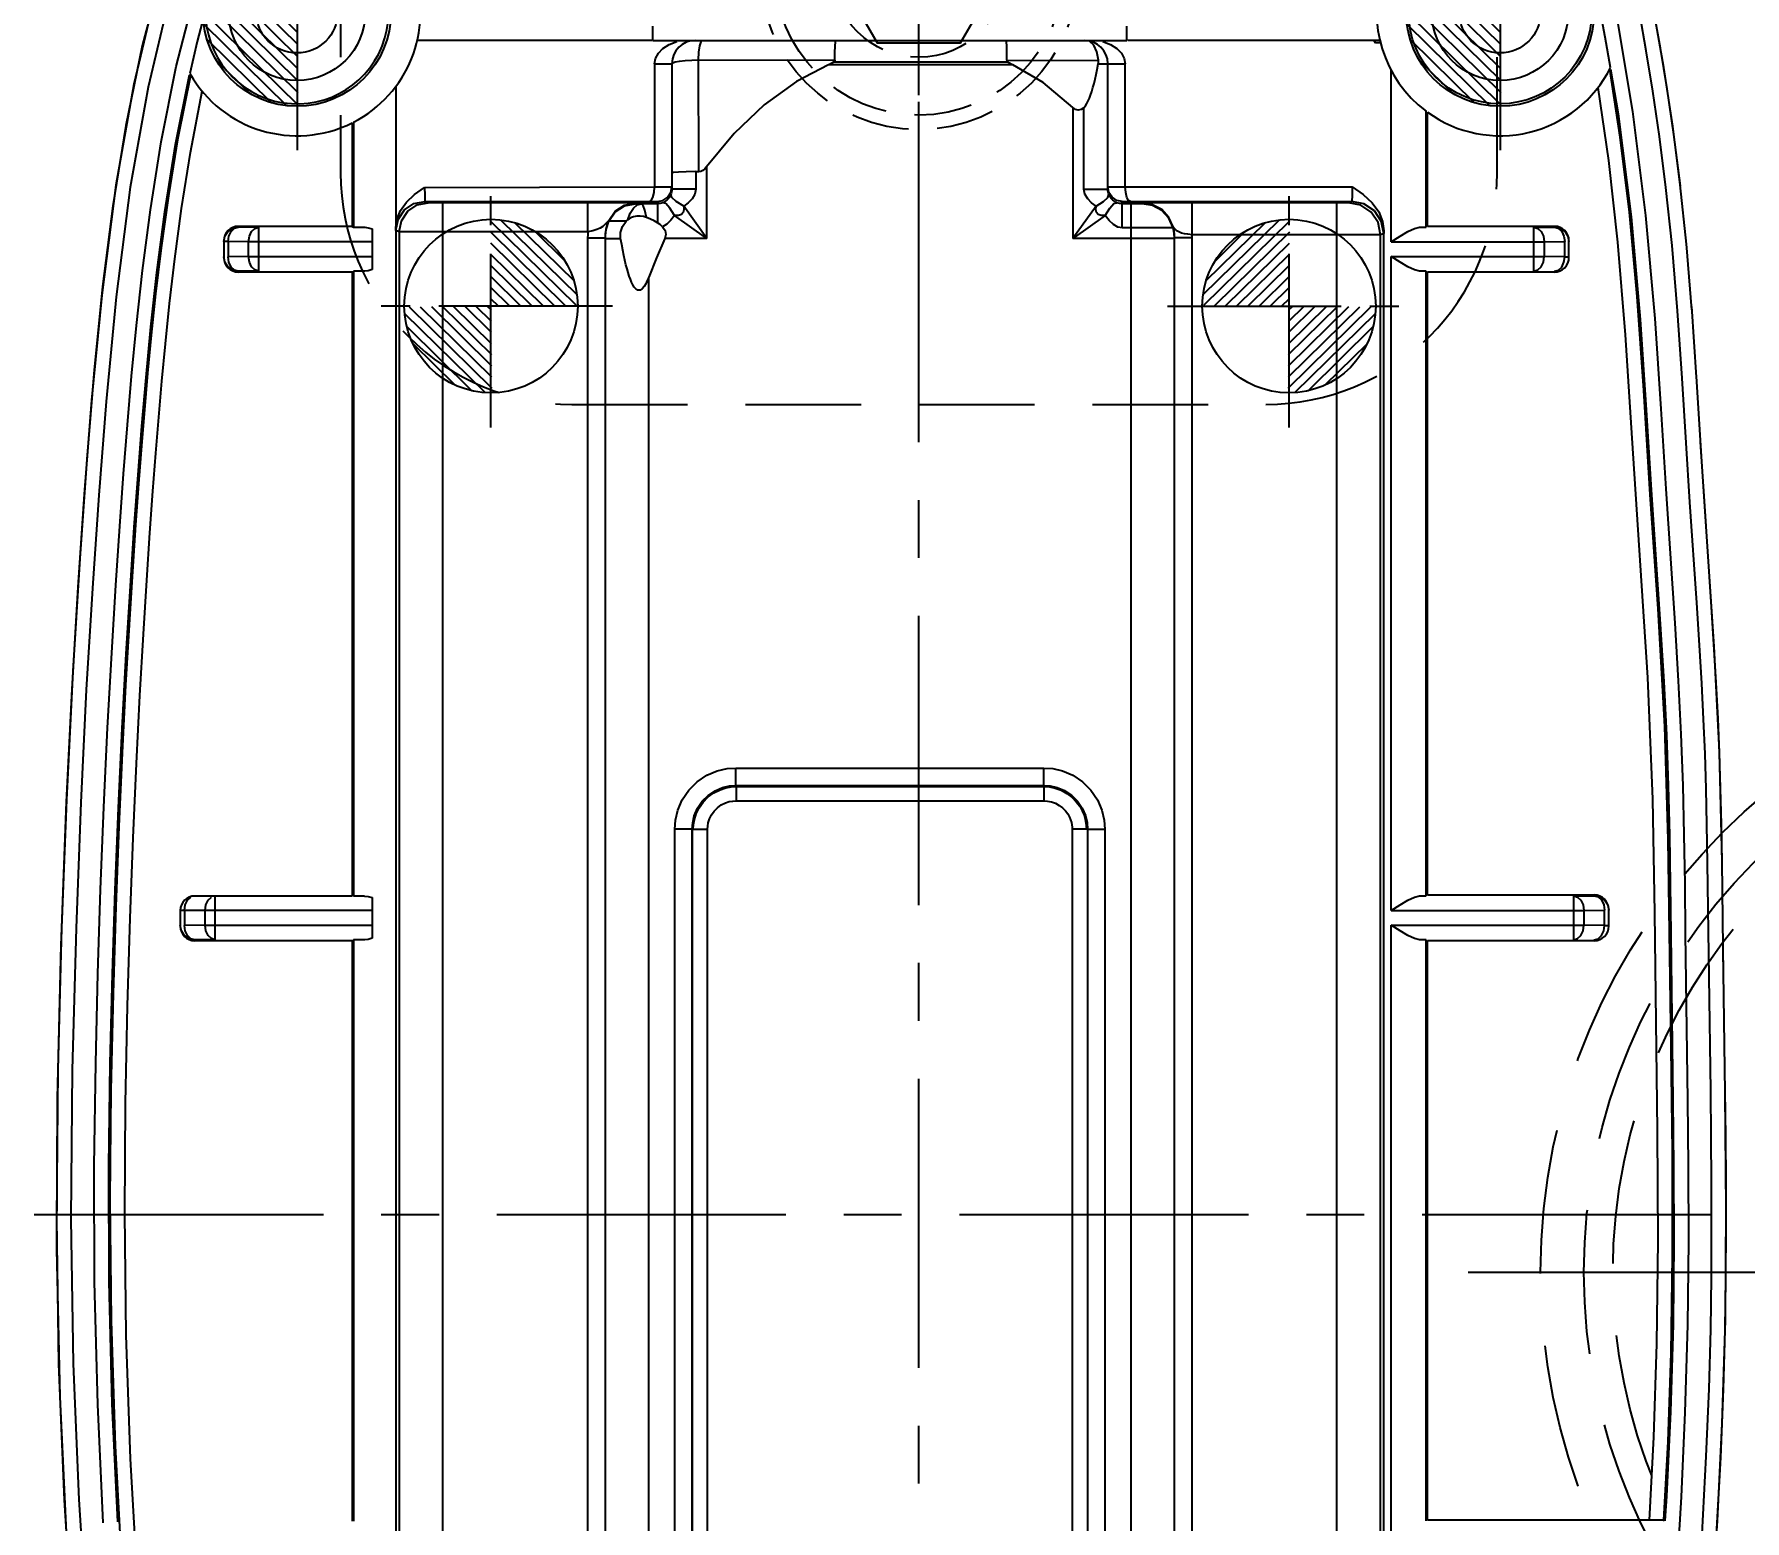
# Model space of a CAD drawing. Header units: millimetres. Extents: x 35888 to 37096, y -21952 to -21097.
# Drawn here: x 36408.3 to 36467.5, y -21297.5 to -21246.1 of the extents above; entities that cross this region are included whole.
import ezdxf

# ---------------------------------------------------------------- set-up
doc = ezdxf.new("R2010")
doc.units = ezdxf.units.MM
doc.header["$LTSCALE"] = 8
for name, pattern in [('CENTER', [2, 1.25, -0.25, 0.25, -0.25]), ('CENTER2', [1.125, 0.75, -0.125, 0.125, -0.125]), ('HIDDEN', [0.375, 0.25, -0.125])]:
    doc.linetypes.add(name, pattern=pattern)
for name, color, linetype in [('Cav-cor', 30, 'Continuous'), ('DEFAULT_1', 7, 'CENTER'), ('PIN', 5, 'Continuous'), ('SCREW', 52, 'HIDDEN'), ('SP', 3, 'Continuous'), ('壓塊', 157, 'Continuous')]:
    doc.layers.add(name, color=color, linetype=linetype)
doc.layers.add('dim', color=3, linetype='Continuous', lineweight=15)
doc.styles.add('ROMANC', font='RomanC.ttf', dxfattribs={"width": 0.8, "height": 7})
doc.styles.get("Standard").update_dxf_attribs({"font": 'txt.shx', "width": 0.67, "bigfont": 'chineset.shx'})

# ---------------------------------------------------------------- blocks, each defined once
blk = doc.blocks.new('20140410.082121')
at = {"layer": 'SCREW', "color": 137, "linetype": 'CENTER', "ltscale": 0.25}
for p, q in [((0, -7.042), (0, 7.042)), ((-7, 0), (7, 0))]:
    blk.add_line(p, q, dxfattribs=at)
at = {"layer": 'SCREW', "color": 137, "linetype": 'Continuous'}
blk.add_lwpolyline([(-1.443, 2.5), (-2.887, 0), (-1.443, -2.5), (1.443, -2.5), (2.887, 0), (1.443, 2.5)], close=True, dxfattribs=at)
at = {"layer": 'SCREW', "color": 137}
for radius in [5.5, 5, 3]:
    blk.add_circle((0, 0), radius, dxfattribs=at)
at = {"layer": 'dim', "style": 'ROMANC', "width": 0.8}
blk.add_text('M6', height=3.1716, dxfattribs=at).set_placement((-2.868, -1.703))
blk = doc.blocks.new('20160827.105305')
at = {"color": 8, "linetype": 'HIDDEN', "ltscale": 2.5}
blk.add_circle((0, 0), 21.5, dxfattribs=at)
at = {"layer": 'SP', "linetype": 'CENTER'}
for p, q in [((0, -24), (0, 24)), ((-24, 0), (24, 0))]:
    blk.add_line(p, q, dxfattribs=at)
at = {"layer": 'SP', "linetype": 'HIDDEN', "ltscale": 2.5}
for radius in [20, 19]:
    blk.add_circle((0, 0), radius, dxfattribs=at)
at = {"layer": 'dim', "insert": (-5.289, -6.05), "char_height": 4.0633, "attachment_point": 5}
blk.add_mtext('Ø40', dxfattribs=at)
at = {"layer": 'SP'}
for s, p in [('S', (-6.081, 3.359)), ('P', (4.334, -7.124))]:
    blk.add_text(s, height=4.582, dxfattribs=at).set_placement(p)

msp = doc.modelspace()

# ---------------------------------------------------------------- hatches: boundary and pattern name
at = {"layer": 'PIN', "linetype": 'Continuous'}
h = msp.add_hatch(dxfattribs=at)
h.set_pattern_fill('ANSI31', color=4, scale=2.363636, angle=90.5, style=0)
h.set_pattern_definition([(135.5, (36660.18199, -21260.02378), (-0.20708683, -0.2107331), [])])
h.paths.add_polyline_path([(36417.438, -21245.313), (36414.188, -21245.341, 0.414214), (36417.467, -21248.563)])
h.paths.add_polyline_path([(36417.41, -21242.063), (36417.438, -21245.313), (36420.688, -21245.284, 0.414214)])
h = msp.add_hatch(dxfattribs=at)
h.set_pattern_fill('ANSI31', color=4, scale=2.363636, angle=90.5, style=0)
h.set_pattern_definition([(135.5, (36701.78899, -21260.02378), (-0.20708683, -0.2107331), [])])
h.paths.add_polyline_path([(36459.045, -21245.313), (36455.795, -21245.341, 0.414214), (36459.074, -21248.563)])
h.paths.add_polyline_path([(36459.017, -21242.063), (36459.045, -21245.313), (36462.295, -21245.284, 0.414214)])
h = msp.add_hatch(dxfattribs=at)
h.set_pattern_fill('ANSI31', color=140, scale=2.181818, angle=270.5, style=0)
h.set_pattern_definition([(315.5, (36200.07428, -21241.8904), (0.19115707, 0.19452285), [])])
h.paths.add_polyline_path([(36424.145, -21255.47), (36427.145, -21255.444, 0.414214), (36424.119, -21252.47)])
h.paths.add_polyline_path([(36424.172, -21258.47), (36424.145, -21255.47), (36421.145, -21255.496, 0.414214)])
h = msp.add_hatch(dxfattribs=at)
h.set_pattern_fill('ANSI31', color=140, scale=2.181818, angle=269.5, style=0)
h.set_pattern_definition([(224.5, (36675.8164, -21241.8904), (-0.19115707, 0.19452285), [])])
h.paths.add_polyline_path([(36451.745, -21255.47), (36448.745, -21255.444, -0.414214), (36451.772, -21252.47)])
h.paths.add_polyline_path([(36451.719, -21258.47), (36451.745, -21255.47), (36454.745, -21255.496, -0.414214)])

# ---------------------------------------------------------------- linework, layer by layer
at = {"layer": 'Cav-cor', "color": 1}
for p, q in [((36429.748, -21246.287), (36429.748, -21245.797)), ((36446.133, -21246.287), (36446.133, -21245.797)), ((36429.716, -21246.287), (36421.597, -21246.287)), ((36429.748, -21246.287), (36446.133, -21246.287)), ((36431.324, -21246.694), (36431.307, -21246.958)), ((36454.887, -21246.287), (36446.165, -21246.287)), ((36454.725, -21246.366), (36454.725, -21246.287)), ((36454.906, -21246.366), (36454.731, -21246.366)), ((36429.8, -21247.091), (36429.799, -21251.351)), ((36429.8, -21247.091), (36430.403, -21247.091)), ((36430.403, -21247.091), (36430.403, -21251.429)), ((36431.307, -21246.958), (36431.324, -21250.825)), ((36431.307, -21246.958), (36436.04, -21246.972)), ((36442.19, -21247.134), (36435.817, -21247.134)), ((36442.034, -21247.043), (36435.99, -21247.043)), ((36441.989, -21246.976), (36445.153, -21246.974)), ((36445.147, -21247.091), (36446.081, -21247.091)), ((36445.478, -21251.429), (36445.478, -21247.091)), ((36446.082, -21251.351), (36446.081, -21247.091)), ((36455.278, -21253.248), (36455.278, -21247.325)), ((36413.236, -21249.88), (36413.716, -21247.478)), ((36420.855, -21247.876), (36420.855, -21305.914)), ((36444.272, -21248.604), (36444.272, -21253.137)), ((36444.649, -21251.429), (36444.649, -21248.613)), ((36419.348, -21249.133), (36419.348, -21252.715)), ((36419.392, -21249.111), (36419.392, -21252.737)), ((36456.483, -21252.739), (36456.483, -21248.73)), ((36456.533, -21252.715), (36456.533, -21248.767)), ((36431.232, -21250.817), (36431.232, -21251.429)), ((36431.609, -21253.137), (36431.609, -21250.652)), ((36421.497, -21251.616), (36421.843, -21251.376)), ((36421.843, -21251.376), (36429.799, -21251.351)), ((36429.785, -21251.55), (36429.799, -21251.351)), ((36430.381, -21251.577), (36430.368, -21251.614)), ((36431.232, -21251.429), (36430.403, -21251.429)), ((36444.649, -21251.429), (36445.478, -21251.429)), ((36445.478, -21251.353), (36445.518, -21251.352)), ((36445.518, -21251.352), (36446.082, -21251.35)), ((36446.096, -21251.55), (36446.082, -21251.351)), ((36446.082, -21251.351), (36453.929, -21251.351)), ((36453.929, -21251.351), (36454.305, -21251.618)), ((36465.491, -21253.333), (36465.274, -21251.28)), ((36421.592, -21251.975), (36421.977, -21251.898)), ((36421.865, -21251.853), (36429.612, -21251.853)), ((36428.666, -21251.902), (36422.126, -21251.9)), ((36422.48, -21305.798), (36422.48, -21251.9)), ((36427.498, -21252.905), (36427.498, -21251.9)), ((36429.138, -21251.931), (36429.138, -21251.906)), ((36429.164, -21251.931), (36429.138, -21251.931)), ((36429.407, -21251.99), (36429.353, -21251.932)), ((36429.9, -21251.856), (36430.093, -21251.818)), ((36429.9, -21251.856), (36429.9, -21252.589)), ((36430.163, -21251.858), (36430.086, -21251.896)), ((36430.19, -21251.929), (36430.086, -21251.896)), ((36430.232, -21251.806), (36430.163, -21251.858)), ((36430.289, -21251.747), (36430.232, -21251.806)), ((36431.609, -21253.137), (36430.811, -21252.019)), ((36445.07, -21252.019), (36444.272, -21253.137)), ((36445.547, -21251.684), (36445.513, -21251.614)), ((36445.592, -21251.747), (36445.547, -21251.684)), ((36445.691, -21251.929), (36445.795, -21251.896)), ((36445.98, -21251.856), (36445.788, -21251.818)), ((36445.837, -21251.911), (36445.795, -21251.896)), ((36445.884, -21251.923), (36445.837, -21251.911)), ((36445.98, -21251.856), (36446.014, -21251.855)), ((36445.98, -21252.765), (36445.98, -21251.856)), ((36446.558, -21251.931), (36445.98, -21251.932)), ((36446.014, -21251.855), (36446.268, -21251.853)), ((36446.268, -21251.853), (36453.915, -21251.853)), ((36446.282, -21307.603), (36446.282, -21251.932)), ((36446.658, -21251.931), (36446.558, -21251.931)), ((36446.671, -21251.931), (36446.658, -21251.931)), ((36446.671, -21251.906), (36446.671, -21251.931)), ((36446.887, -21251.903), (36446.738, -21251.904)), ((36447.995, -21251.9), (36446.887, -21251.903)), ((36453.684, -21251.899), (36447.995, -21251.9)), ((36448.39, -21253.005), (36448.39, -21251.9)), ((36453.401, -21305.798), (36453.401, -21251.9)), ((36453.789, -21251.899), (36453.684, -21251.899)), ((36453.803, -21251.898), (36453.789, -21251.899)), ((36454.226, -21251.982), (36453.803, -21251.898)), ((36415.408, -21252.739), (36415.408, -21252.715)), ((36419.348, -21252.715), (36415.408, -21252.715)), ((36416.119, -21252.745), (36415.408, -21252.739)), ((36416.119, -21254.262), (36416.119, -21252.745)), ((36419.348, -21252.715), (36419.392, -21252.737)), ((36428.217, -21252.534), (36428.217, -21252.509)), ((36431.609, -21253.137), (36430.493, -21252.34)), ((36445.388, -21252.34), (36444.272, -21253.137)), ((36447.319, -21252.763), (36445.98, -21252.765)), ((36447.694, -21252.761), (36447.319, -21252.763)), ((36447.741, -21252.735), (36447.594, -21252.403)), ((36447.741, -21252.76), (36447.594, -21252.428)), ((36447.741, -21252.76), (36447.694, -21252.761)), ((36447.741, -21252.735), (36447.741, -21252.76)), ((36447.745, -21252.738), (36447.741, -21252.735)), ((36460.925, -21252.715), (36456.533, -21252.715)), ((36460.214, -21252.745), (36460.925, -21252.739)), ((36460.214, -21254.262), (36460.214, -21252.745)), ((36460.925, -21252.739), (36460.925, -21252.715)), ((36414.906, -21253.217), (36414.906, -21253.79)), ((36415.053, -21253.242), (36414.906, -21253.242)), ((36415.053, -21253.242), (36415.053, -21253.765)), ((36415.764, -21253.248), (36415.053, -21253.242)), ((36415.764, -21253.759), (36415.764, -21253.248)), ((36420.031, -21253.248), (36415.764, -21253.248)), ((36420.031, -21252.8), (36420.031, -21254.207)), ((36420.972, -21252.903), (36420.86, -21252.858)), ((36420.972, -21252.903), (36420.972, -21305.798)), ((36427.488, -21253.112), (36427.488, -21306.803)), ((36427.488, -21253.112), (36428.091, -21253.112)), ((36428.091, -21253.112), (36428.091, -21306.768)), ((36428.091, -21253.137), (36428.628, -21253.137)), ((36431.609, -21253.137), (36430.161, -21253.137)), ((36447.789, -21253.137), (36444.272, -21253.137)), ((36447.789, -21306.768), (36447.789, -21253.112)), ((36448.392, -21253.112), (36447.789, -21253.112)), ((36454.854, -21253.004), (36448.39, -21253.005)), ((36448.392, -21306.803), (36448.392, -21253.112)), ((36454.909, -21253.004), (36454.854, -21253.004)), ((36455.021, -21252.959), (36454.909, -21253.004)), ((36454.909, -21305.798), (36454.909, -21253.004)), ((36455.025, -21305.914), (36455.025, -21252.875)), ((36455.278, -21253.248), (36460.569, -21253.248)), ((36460.569, -21253.248), (36461.28, -21253.242)), ((36460.569, -21253.248), (36460.569, -21253.759)), ((36461.28, -21253.765), (36461.28, -21253.242)), ((36461.427, -21253.79), (36461.427, -21253.217)), ((36465.681, -21255.6), (36465.489, -21253.321)), ((36415.764, -21253.759), (36415.053, -21253.765)), ((36415.764, -21253.759), (36420.031, -21253.759)), ((36455.278, -21276.363), (36455.278, -21253.759)), ((36455.278, -21253.759), (36460.569, -21253.759)), ((36460.542, -21253.951), (36460.569, -21253.759)), ((36461.28, -21253.765), (36460.569, -21253.759)), ((36461.28, -21253.765), (36461.427, -21253.765)), ((36416.119, -21254.262), (36415.408, -21254.268)), ((36415.408, -21254.268), (36415.408, -21254.292)), ((36415.408, -21254.292), (36419.348, -21254.292)), ((36419.348, -21254.292), (36419.392, -21254.27)), ((36419.348, -21254.292), (36419.348, -21275.865)), ((36419.392, -21254.27), (36419.392, -21275.865)), ((36429.599, -21307.603), (36429.599, -21254.469)), ((36456.483, -21275.854), (36456.483, -21254.268)), ((36456.533, -21275.83), (36456.533, -21254.292)), ((36456.533, -21254.292), (36460.925, -21254.292)), ((36460.925, -21254.292), (36460.925, -21254.268)), ((36465.841, -21257.927), (36465.672, -21255.482)), ((36432.611, -21272.044), (36432.611, -21271.441)), ((36432.611, -21271.441), (36443.269, -21271.441)), ((36443.269, -21272.044), (36443.269, -21271.441)), ((36432.619, -21272.051), (36432.611, -21272.044)), ((36432.611, -21272.044), (36443.269, -21272.044)), ((36432.619, -21272.051), (36432.619, -21272.574)), ((36432.619, -21272.081), (36443.261, -21272.081)), ((36443.729, -21272.126), (36443.262, -21272.051)), ((36443.262, -21272.081), (36443.262, -21272.574)), ((36444.15, -21272.341), (36443.729, -21272.126)), ((36432.619, -21272.574), (36443.262, -21272.574)), ((36444.483, -21272.676), (36444.15, -21272.341)), ((36430.501, -21306.706), (36430.501, -21273.551)), ((36431.104, -21273.551), (36430.501, -21273.551)), ((36431.104, -21306.688), (36431.104, -21273.551)), ((36431.112, -21273.558), (36431.104, -21273.551)), ((36431.112, -21306.684), (36431.112, -21273.558)), ((36431.112, -21273.558), (36431.634, -21273.558)), ((36431.634, -21306.684), (36431.634, -21273.558)), ((36444.246, -21273.558), (36444.246, -21306.684)), ((36444.739, -21273.558), (36444.246, -21273.558)), ((36444.777, -21273.551), (36444.777, -21306.688)), ((36444.777, -21273.551), (36445.379, -21273.551)), ((36445.379, -21273.551), (36445.379, -21306.706)), ((36466.328, -21282.599), (36466.222, -21274.712)), ((36462.302, -21275.83), (36456.533, -21275.83)), ((36461.591, -21275.86), (36462.302, -21275.854)), ((36461.591, -21277.377), (36461.591, -21275.86)), ((36462.302, -21275.854), (36462.302, -21275.83)), ((36413.398, -21276.367), (36413.398, -21276.905)), ((36420.031, -21276.367), (36413.398, -21276.367)), ((36413.545, -21276.367), (36413.545, -21276.88)), ((36413.65, -21276.011), (36413.766, -21275.902)), ((36419.348, -21275.865), (36413.901, -21275.865)), ((36414.256, -21276.367), (36414.283, -21276.175)), ((36414.256, -21276.874), (36414.256, -21276.367)), ((36414.611, -21277.377), (36414.611, -21275.865)), ((36419.776, -21275.865), (36419.392, -21275.865)), ((36420.031, -21275.919), (36420.031, -21277.322)), ((36455.278, -21276.363), (36461.946, -21276.363)), ((36461.946, -21276.363), (36462.657, -21276.357)), ((36461.946, -21276.363), (36461.946, -21276.874)), ((36462.657, -21276.88), (36462.657, -21276.357)), ((36462.804, -21276.905), (36462.804, -21276.332)), ((36414.256, -21276.874), (36413.545, -21276.88)), ((36414.256, -21276.874), (36420.031, -21276.874)), ((36455.278, -21297.97), (36455.278, -21276.874)), ((36455.278, -21276.874), (36461.946, -21276.874)), ((36461.918, -21277.066), (36461.946, -21276.874)), ((36462.657, -21276.88), (36461.946, -21276.874)), ((36462.657, -21276.88), (36462.804, -21276.88)), ((36414.611, -21277.377), (36413.901, -21277.383)), ((36413.901, -21277.383), (36413.901, -21277.407)), ((36413.901, -21277.407), (36419.348, -21277.407)), ((36419.348, -21277.407), (36419.392, -21277.385)), ((36419.348, -21277.407), (36419.348, -21297.472)), ((36419.392, -21277.385), (36419.392, -21297.472)), ((36456.483, -21297.462), (36456.483, -21277.383)), ((36456.533, -21297.437), (36456.533, -21277.407)), ((36456.533, -21277.407), (36462.302, -21277.407)), ((36462.302, -21277.407), (36462.302, -21277.383)), ((36464.726, -21297.468), (36464.701, -21297.442))]:
    msp.add_line(p, q, dxfattribs=at)
for points in [[(36465.274, -21251.28), (36465.015, -21249.25), (36464.708, -21247.222), (36464.351, -21245.208), (36463.938, -21243.195), (36463.425, -21241.168), (36462.712, -21239.154), (36461.704, -21237.219), (36460.402, -21235.422), (36458.863, -21233.788), (36457.156, -21232.346), (36455.335, -21231.104), (36453.436, -21230.051), (36451.467, -21229.181), (36449.433, -21228.484), (36447.348, -21227.959), (36445.248, -21227.598), (36443.154, -21227.363), (36441.057, -21227.199)], [(36461.684, -21240.09), (36462.46, -21242.608), (36463.079, -21245.508), (36463.625, -21248.749), (36464.078, -21252.337), (36464.393, -21255.9), (36464.6, -21259.02), (36464.772, -21261.786)], [(36462.866, -21247.223), (36462.683, -21246.178), (36462.487, -21245.142), (36462.275, -21244.104), (36462.043, -21243.065), (36461.781, -21242.033)], [(36412.795, -21243.784), (36412.085, -21246.474), (36411.516, -21249.226), (36411.067, -21252.008), (36410.715, -21254.791), (36410.426, -21257.669), (36410.17, -21260.764), (36409.923, -21264.198), (36409.683, -21268.088), (36409.462, -21272.54), (36409.274, -21277.566), (36409.146, -21282.849), (36409.12, -21288.076), (36409.228, -21293.174), (36409.462, -21298.109)], [(36410.736, -21297.533), (36410.543, -21293.443), (36410.438, -21289.201), (36410.425, -21285.196), (36410.474, -21281.644), (36410.551, -21278.538), (36410.645, -21275.642), (36410.758, -21272.798), (36410.887, -21270.048), (36411.027, -21267.459), (36411.171, -21265.118), (36411.308, -21263.081), (36411.441, -21261.272), (36411.573, -21259.579), (36411.717, -21257.896), (36411.884, -21256.142), (36412.093, -21254.246), (36412.367, -21252.143), (36412.741, -21249.792), (36413.262, -21247.183), (36413.994, -21244.335)], [(36412.536, -21244.689), (36411.793, -21247.797), (36411.172, -21251.286), (36410.681, -21255.096), (36410.333, -21258.724), (36410.078, -21261.974), (36409.856, -21265.192), (36409.648, -21268.711), (36409.458, -21272.613), (36409.293, -21276.965), (36409.163, -21281.863), (36409.114, -21287.025), (36409.191, -21292.048), (36409.384, -21296.753), (36409.664, -21301.092)], [(36413.02, -21244.821), (36412.285, -21247.899), (36411.669, -21251.361), (36411.18, -21255.151), (36410.834, -21258.766), (36410.579, -21262.01), (36410.358, -21265.224), (36410.15, -21268.738), (36409.96, -21272.635), (36409.795, -21276.981), (36409.665, -21281.873), (36409.617, -21287.024), (36409.693, -21292.033), (36409.886, -21296.726), (36410.165, -21301.054)], [(36414.274, -21245.229), (36413.989, -21246.328), (36413.731, -21247.434)], [(36465.845, -21265.724), (36465.608, -21262.247), (36465.477, -21260.197), (36465.339, -21257.958), (36465.18, -21255.637), (36464.991, -21253.381), (36464.78, -21251.376), (36464.558, -21249.608), (36464.331, -21248.04), (36464.102, -21246.642), (36463.873, -21245.381)], [(36465.279, -21251.319), (36465.056, -21249.541), (36464.827, -21247.963), (36464.597, -21246.557), (36464.367, -21245.287)], [(36429.8, -21247.091), (36429.835, -21246.908), (36429.935, -21246.732), (36430.093, -21246.57)], [(36430.093, -21246.57), (36430.306, -21246.429), (36430.57, -21246.327)], [(36431.453, -21246.287), (36431.402, -21246.336), (36431.357, -21246.478), (36431.324, -21246.694)], [(36436.04, -21246.971), (36436.042, -21246.702), (36436.048, -21246.482), (36436.055, -21246.338), (36436.064, -21246.287)], [(36441.989, -21246.975), (36441.986, -21246.705), (36441.981, -21246.483), (36441.973, -21246.338), (36441.964, -21246.287)], [(36445.153, -21246.973), (36445.101, -21246.677), (36444.998, -21246.455), (36444.853, -21246.325)], [(36445.311, -21246.327), (36445.574, -21246.429), (36445.787, -21246.57)], [(36445.787, -21246.57), (36445.946, -21246.732), (36446.046, -21246.908), (36446.081, -21247.091)], [(36454.674, -21246.287), (36454.7, -21246.328), (36454.731, -21246.366)], [(36430.403, -21247.091), (36430.43, -21247.061), (36430.518, -21247.031), (36430.668, -21247.003), (36430.865, -21246.981), (36431.087, -21246.966), (36431.307, -21246.958)], [(36435.817, -21247.134), (36434.708, -21247.71), (36433.593, -21248.508), (36432.55, -21249.499)], [(36435.99, -21247.043), (36435.938, -21247.075), (36435.88, -21247.105), (36435.817, -21247.134)], [(36436.04, -21246.971), (36436.035, -21246.999), (36436.015, -21247.023), (36435.99, -21247.043)], [(36441.989, -21246.975), (36441.995, -21247), (36442.011, -21247.023), (36442.034, -21247.043)], [(36442.19, -21247.134), (36442.133, -21247.105), (36442.081, -21247.075), (36442.034, -21247.043)], [(36444.272, -21248.604), (36443.242, -21247.746), (36442.19, -21247.134)], [(36444.649, -21248.613), (36444.705, -21248.547), (36444.754, -21248.469), (36444.799, -21248.381), (36444.842, -21248.283), (36444.883, -21248.174), (36444.923, -21248.053), (36444.963, -21247.92), (36445.001, -21247.779), (36445.038, -21247.628), (36445.074, -21247.465), (36445.111, -21247.287), (36445.147, -21247.091)], [(36445.147, -21247.091), (36445.153, -21247.052), (36445.155, -21247.012), (36445.153, -21246.973)], [(36462.834, -21247.286), (36463.19, -21249.629), (36463.509, -21252.225), (36463.78, -21255.143), (36464.005, -21258.39), (36464.229, -21261.986), (36464.497, -21265.931), (36464.733, -21270.005), (36464.851, -21273.915), (36464.95, -21281.122)], [(36462.868, -21247.28), (36463.128, -21248.823), (36463.578, -21252.39), (36463.892, -21255.937), (36464.098, -21259.052), (36464.27, -21261.819), (36464.585, -21266.466)], [(36411.379, -21298.96), (36411.155, -21294.872), (36411.015, -21290.551), (36410.975, -21286.359), (36411.011, -21282.577), (36411.086, -21279.235), (36411.179, -21276.229), (36411.285, -21273.462), (36411.399, -21270.909), (36411.519, -21268.58), (36411.64, -21266.487), (36411.757, -21264.644), (36411.867, -21263.038), (36411.971, -21261.614), (36412.071, -21260.307), (36412.173, -21259.054), (36412.282, -21257.795), (36412.408, -21256.478), (36412.558, -21255.048), (36412.749, -21253.455), (36412.998, -21251.658), (36413.328, -21249.66), (36413.762, -21247.488)], [(36411.908, -21299.344), (36411.679, -21295.323), (36411.529, -21291.048), (36411.477, -21286.845), (36411.506, -21283.031), (36411.577, -21279.656), (36411.668, -21276.631), (36411.771, -21273.851), (36411.884, -21271.282), (36412.003, -21268.934), (36412.124, -21266.817), (36412.241, -21264.945), (36412.351, -21263.314), (36412.455, -21261.874), (36412.556, -21260.559), (36412.656, -21259.31), (36412.763, -21258.065), (36412.883, -21256.771), (36413.027, -21255.378), (36413.207, -21253.834), (36413.441, -21252.095), (36413.75, -21250.156), (36414.156, -21248.046)], [(36462.428, -21247.92), (36462.792, -21250.443), (36463.11, -21253.267), (36463.375, -21256.468), (36463.603, -21260.04)], [(36444.649, -21248.613), (36444.556, -21248.68), (36444.456, -21248.7), (36444.358, -21248.671), (36444.272, -21248.604)], [(36432.55, -21249.499), (36431.546, -21250.729), (36431.476, -21250.788), (36431.401, -21250.823), (36431.324, -21250.825)], [(36411.237, -21297.504), (36411.045, -21293.425), (36410.94, -21289.194), (36410.927, -21285.199), (36410.976, -21281.654), (36411.053, -21278.553), (36411.147, -21275.66), (36411.26, -21272.82), (36411.389, -21270.073), (36411.529, -21267.488), (36411.672, -21265.15), (36411.81, -21263.116), (36411.942, -21261.31), (36412.074, -21259.62), (36412.217, -21257.941), (36412.384, -21256.192), (36412.591, -21254.306), (36412.864, -21252.214), (36413.236, -21249.88)], [(36431.232, -21250.817), (36430.9, -21250.825), (36430.634, -21250.839), (36430.462, -21250.858), (36430.403, -21250.879)], [(36431.232, -21250.817), (36431.262, -21250.817), (36431.293, -21250.82), (36431.324, -21250.825)], [(36421.851, -21251.376), (36421.854, -21251.64), (36421.857, -21251.754), (36421.861, -21251.828), (36421.865, -21251.853)], [(36429.612, -21251.853), (36429.686, -21251.818), (36429.745, -21251.713), (36429.785, -21251.55)], [(36429.799, -21251.35), (36430.362, -21251.352), (36430.403, -21251.353)], [(36430.093, -21251.818), (36430.256, -21251.709), (36430.365, -21251.546), (36430.403, -21251.353)], [(36430.403, -21251.429), (36430.4, -21251.484), (36430.392, -21251.534), (36430.381, -21251.577)], [(36431.232, -21251.429), (36431.196, -21251.605), (36431.1, -21251.764), (36430.965, -21251.903), (36430.811, -21252.019)], [(36445.07, -21252.019), (36444.919, -21251.905), (36444.783, -21251.767), (36444.685, -21251.605), (36444.649, -21251.429)], [(36445.788, -21251.818), (36445.625, -21251.709), (36445.516, -21251.546), (36445.478, -21251.353)], [(36445.489, -21251.535), (36445.481, -21251.484), (36445.478, -21251.429)], [(36445.513, -21251.614), (36445.5, -21251.578), (36445.489, -21251.535)], [(36446.268, -21251.853), (36446.195, -21251.818), (36446.135, -21251.713), (36446.096, -21251.55)], [(36453.929, -21251.351), (36453.929, -21251.481), (36453.928, -21251.602), (36453.925, -21251.705), (36453.923, -21251.785), (36453.919, -21251.835), (36453.915, -21251.853)], [(36420.855, -21252.769), (36420.893, -21252.474), (36421.014, -21252.172), (36421.218, -21251.882), (36421.497, -21251.616)], [(36420.86, -21252.858), (36420.936, -21252.474), (36421.154, -21252.148), (36421.48, -21251.93), (36421.865, -21251.853)], [(36420.972, -21252.903), (36421.049, -21252.519), (36421.266, -21252.193), (36421.592, -21251.975)], [(36422.126, -21251.9), (36422.016, -21251.899), (36421.977, -21251.898)], [(36428.217, -21252.509), (36428.437, -21252.191), (36428.76, -21251.98), (36429.138, -21251.906)], [(36428.217, -21252.534), (36428.437, -21252.216), (36428.76, -21252.005), (36429.138, -21251.931)], [(36429.138, -21251.906), (36429.09, -21251.904), (36428.666, -21251.902)], [(36428.873, -21252.486), (36428.957, -21252.259), (36429.071, -21252.082), (36429.206, -21251.971), (36429.353, -21251.932)], [(36429.9, -21251.932), (36429.239, -21251.932), (36429.164, -21251.931)], [(36429.528, -21252.409), (36429.465, -21252.154), (36429.407, -21251.99)], [(36429.612, -21251.853), (36429.867, -21251.855), (36429.9, -21251.856)], [(36429.997, -21251.922), (36429.948, -21251.93), (36429.9, -21251.932)], [(36430.086, -21251.896), (36430.044, -21251.911), (36429.997, -21251.922)], [(36430.493, -21252.339), (36430.332, -21252.083), (36430.19, -21251.929)], [(36430.368, -21251.614), (36430.334, -21251.683), (36430.289, -21251.747)], [(36430.811, -21252.019), (36430.554, -21251.859), (36430.4, -21251.718), (36430.368, -21251.614)], [(36430.811, -21252.019), (36430.818, -21252.143), (36430.793, -21252.241), (36430.731, -21252.31), (36430.628, -21252.345), (36430.493, -21252.339)], [(36445.388, -21252.339), (36445.251, -21252.344), (36445.15, -21252.31), (36445.088, -21252.241), (36445.063, -21252.143), (36445.07, -21252.019)], [(36445.07, -21252.019), (36445.327, -21251.859), (36445.481, -21251.718), (36445.513, -21251.614)], [(36445.388, -21252.339), (36445.549, -21252.083), (36445.691, -21251.929)], [(36445.795, -21251.896), (36445.717, -21251.857), (36445.648, -21251.806), (36445.592, -21251.747)], [(36445.98, -21251.932), (36445.932, -21251.93), (36445.884, -21251.923)], [(36446.738, -21251.904), (36446.699, -21251.905), (36446.677, -21251.905), (36446.671, -21251.906)], [(36447.594, -21252.403), (36447.348, -21252.137), (36447.029, -21251.965), (36446.671, -21251.906)], [(36447.594, -21252.428), (36447.348, -21252.162), (36447.029, -21251.99), (36446.671, -21251.931)], [(36455.021, -21252.959), (36454.937, -21252.536), (36454.697, -21252.177), (36454.338, -21251.937), (36453.915, -21251.853)], [(36454.909, -21253.004), (36454.824, -21252.581), (36454.585, -21252.222), (36454.226, -21251.982)], [(36454.305, -21251.618), (36454.618, -21251.904), (36454.847, -21252.218), (36454.983, -21252.551), (36455.025, -21252.875)], [(36414.906, -21253.242), (36414.944, -21253.049), (36415.053, -21252.886), (36415.216, -21252.777), (36415.408, -21252.739)], [(36415.158, -21252.887), (36415.274, -21252.778), (36415.408, -21252.739)], [(36415.764, -21253.248), (36415.791, -21253.056), (36415.868, -21252.894), (36415.983, -21252.785), (36416.119, -21252.745)], [(36419.78, -21252.745), (36419.896, -21252.76), (36420.031, -21252.8)], [(36420.86, -21252.858), (36420.858, -21252.848), (36420.857, -21252.818), (36420.855, -21252.769)], [(36428.217, -21252.509), (36428.206, -21252.521), (36428.175, -21252.556), (36428.131, -21252.605), (36428.076, -21252.66), (36428.008, -21252.719), (36427.921, -21252.776), (36427.811, -21252.827)], [(36428.217, -21252.509), (36428.157, -21252.672), (36428.118, -21252.829), (36428.097, -21252.976), (36428.091, -21253.112)], [(36428.091, -21253.137), (36428.123, -21252.829), (36428.217, -21252.534)], [(36428.816, -21252.537), (36428.288, -21252.535), (36428.217, -21252.534)], [(36428.628, -21253.137), (36428.624, -21252.929), (36428.688, -21252.719), (36428.816, -21252.537)], [(36428.873, -21252.486), (36428.853, -21252.503), (36428.834, -21252.52), (36428.816, -21252.537)], [(36429.528, -21252.409), (36429.418, -21252.376), (36429.304, -21252.36), (36429.19, -21252.362), (36429.078, -21252.384), (36428.971, -21252.425), (36428.873, -21252.486)], [(36429.9, -21252.589), (36429.788, -21252.525), (36429.664, -21252.466), (36429.528, -21252.409)], [(36430.078, -21252.728), (36429.998, -21252.655), (36429.9, -21252.589)], [(36430.493, -21252.34), (36430.367, -21252.506), (36430.225, -21252.64), (36430.078, -21252.727)], [(36430.078, -21252.727), (36430.165, -21252.858), (36430.195, -21253), (36430.161, -21253.137)], [(36445.98, -21252.765), (36445.827, -21252.737), (36445.672, -21252.653), (36445.522, -21252.514), (36445.388, -21252.34)], [(36447.789, -21253.112), (36447.785, -21252.994), (36447.77, -21252.868), (36447.741, -21252.735)], [(36447.789, -21253.137), (36447.777, -21252.947), (36447.741, -21252.76)], [(36448.39, -21253.005), (36448.249, -21252.99), (36448.13, -21252.97), (36448.032, -21252.945), (36447.953, -21252.916), (36447.891, -21252.882), (36447.842, -21252.845), (36447.804, -21252.809), (36447.775, -21252.777), (36447.756, -21252.753), (36447.745, -21252.738)], [(36455.278, -21253.248), (36455.59, -21253.049), (36455.858, -21252.891), (36456.082, -21252.785), (36456.254, -21252.745)], [(36460.214, -21252.745), (36460.35, -21252.785), (36460.465, -21252.894), (36460.542, -21253.056), (36460.569, -21253.248)], [(36460.925, -21252.739), (36461.117, -21252.777), (36461.28, -21252.886), (36461.389, -21253.049), (36461.427, -21253.242)], [(36460.925, -21252.739), (36461.059, -21252.778), (36461.175, -21252.887), (36461.252, -21253.05), (36461.28, -21253.242)], [(36415.053, -21253.242), (36415.081, -21253.05), (36415.158, -21252.887)], [(36427.498, -21252.905), (36421.049, -21252.904), (36420.972, -21252.903)], [(36427.498, -21252.905), (36427.491, -21253.01), (36427.488, -21253.112)], [(36427.811, -21252.827), (36427.67, -21252.871), (36427.498, -21252.905)], [(36429.599, -21254.469), (36429.551, -21254.588), (36429.499, -21254.696), (36429.442, -21254.792), (36429.378, -21254.871), (36429.301, -21254.921), (36429.221, -21254.921), (36429.153, -21254.877), (36429.098, -21254.812), (36429.05, -21254.734), (36429.007, -21254.646), (36428.966, -21254.546), (36428.926, -21254.435), (36428.887, -21254.314), (36428.85, -21254.183), (36428.813, -21254.041), (36428.776, -21253.888), (36428.74, -21253.721), (36428.703, -21253.541), (36428.665, -21253.346), (36428.628, -21253.137)], [(36430.161, -21253.137), (36429.866, -21253.801), (36429.599, -21254.469)], [(36448.392, -21253.112), (36448.392, -21253.059), (36448.39, -21253.005)], [(36455.025, -21252.875), (36455.023, -21252.937), (36455.021, -21252.959)], [(36415.408, -21254.268), (36415.216, -21254.23), (36415.053, -21254.121), (36414.944, -21253.958), (36414.906, -21253.765)], [(36415.408, -21254.268), (36415.274, -21254.229), (36415.158, -21254.12), (36415.081, -21253.957), (36415.053, -21253.765)], [(36416.119, -21254.262), (36415.983, -21254.222), (36415.868, -21254.113), (36415.791, -21253.951), (36415.764, -21253.759)], [(36456.254, -21254.262), (36456.082, -21254.222), (36455.857, -21254.116), (36455.589, -21253.958), (36455.278, -21253.759)], [(36460.214, -21254.262), (36460.349, -21254.223), (36460.464, -21254.114), (36460.542, -21253.951)], [(36460.925, -21254.268), (36461.06, -21254.229), (36461.175, -21254.12), (36461.252, -21253.957), (36461.28, -21253.765)], [(36420.031, -21254.207), (36419.896, -21254.247), (36419.78, -21254.262)], [(36466.446, -21267.24), (36466.009, -21260.673), (36465.838, -21257.893)], [(36463.603, -21260.04), (36464.143, -21268.307), (36464.317, -21272.514), (36464.385, -21276.442)], [(36466.346, -21265.691), (36466.109, -21262.214), (36465.979, -21260.166)], [(36464.772, -21261.786), (36465.086, -21266.433), (36465.208, -21268.424), (36465.3, -21270.275), (36465.363, -21272.039), (36465.402, -21273.75), (36465.429, -21275.447), (36465.45, -21277.168)], [(36466.222, -21274.712), (36466.2, -21273.397), (36466.17, -21272.154), (36466.132, -21270.951), (36466.082, -21269.754), (36466.018, -21268.515), (36465.94, -21267.188), (36465.845, -21265.724)], [(36466.725, -21274.705), (36466.702, -21273.387), (36466.673, -21272.14), (36466.634, -21270.933), (36466.584, -21269.73), (36466.52, -21268.487), (36466.441, -21267.156), (36466.346, -21265.691)], [(36464.585, -21266.466), (36464.706, -21268.452), (36464.798, -21270.297), (36464.86, -21272.053), (36464.9, -21273.76), (36464.926, -21275.454), (36464.947, -21277.174)], [(36466.775, -21278.63), (36466.724, -21274.678), (36466.631, -21270.87), (36466.446, -21267.24)], [(36430.501, -21273.551), (36430.524, -21273.24), (36430.604, -21272.901), (36430.756, -21272.545), (36430.984, -21272.208), (36431.276, -21271.917), (36431.614, -21271.691), (36431.968, -21271.541), (36432.31, -21271.462), (36432.611, -21271.441)], [(36443.269, -21271.441), (36443.571, -21271.462), (36443.912, -21271.541), (36444.266, -21271.691), (36444.604, -21271.916), (36444.896, -21272.207), (36445.124, -21272.544), (36445.277, -21272.901), (36445.356, -21273.24), (36445.379, -21273.551)], [(36431.104, -21273.551), (36431.121, -21273.329), (36431.177, -21273.087), (36431.286, -21272.832), (36431.449, -21272.591), (36431.658, -21272.384), (36431.899, -21272.223), (36432.152, -21272.115), (36432.396, -21272.059), (36432.611, -21272.044)], [(36431.112, -21273.558), (36431.186, -21273.093), (36431.4, -21272.673), (36431.733, -21272.339), (36432.153, -21272.125), (36432.619, -21272.051)], [(36431.142, -21273.558), (36431.151, -21273.395), (36431.182, -21273.216), (36431.243, -21273.021), (36431.342, -21272.816), (36431.481, -21272.617), (36431.656, -21272.438), (36431.857, -21272.293), (36432.067, -21272.189), (36432.268, -21272.124), (36432.452, -21272.091), (36432.619, -21272.081)], [(36443.261, -21272.081), (36443.458, -21272.095), (36443.662, -21272.137), (36443.867, -21272.211), (36444.063, -21272.317), (36444.238, -21272.451), (36444.388, -21272.603), (36444.507, -21272.764), (36444.594, -21272.922), (36444.655, -21273.07), (36444.696, -21273.207), (36444.721, -21273.331), (36444.734, -21273.447), (36444.739, -21273.558)], [(36443.269, -21272.044), (36443.485, -21272.059), (36443.728, -21272.115), (36443.981, -21272.222), (36444.222, -21272.383), (36444.431, -21272.591), (36444.594, -21272.832), (36444.703, -21273.086), (36444.76, -21273.328), (36444.777, -21273.551)], [(36431.634, -21273.558), (36431.64, -21273.45), (36431.661, -21273.33), (36431.702, -21273.2), (36431.768, -21273.063), (36431.861, -21272.93), (36431.977, -21272.812), (36432.111, -21272.715), (36432.251, -21272.645), (36432.385, -21272.602), (36432.508, -21272.58), (36432.619, -21272.574)], [(36443.262, -21272.574), (36443.393, -21272.583), (36443.529, -21272.611), (36443.665, -21272.66), (36443.796, -21272.731), (36443.913, -21272.82), (36444.013, -21272.922), (36444.092, -21273.029), (36444.15, -21273.134), (36444.191, -21273.233), (36444.218, -21273.324), (36444.235, -21273.407), (36444.244, -21273.484), (36444.246, -21273.558)], [(36444.769, -21273.558), (36444.696, -21273.097), (36444.483, -21272.676)], [(36455.278, -21276.363), (36455.59, -21276.164), (36455.858, -21276.006), (36456.082, -21275.9), (36456.254, -21275.86)], [(36461.591, -21275.86), (36461.726, -21275.9), (36461.841, -21276.009), (36461.919, -21276.171), (36461.946, -21276.363)], [(36462.302, -21275.854), (36462.494, -21275.892), (36462.657, -21276.001), (36462.766, -21276.164), (36462.804, -21276.357)], [(36462.302, -21275.854), (36462.436, -21275.893), (36462.552, -21276.002), (36462.629, -21276.165), (36462.657, -21276.357)], [(36413.545, -21276.367), (36413.573, -21276.175), (36413.65, -21276.011)], [(36414.283, -21276.175), (36414.36, -21276.012), (36414.475, -21275.903)], [(36419.776, -21275.865), (36419.894, -21275.879), (36420.031, -21275.919)], [(36464.385, -21276.442), (36464.482, -21283.973), (36464.501, -21287.77), (36464.457, -21291.345), (36464.346, -21294.574), (36464.198, -21297.437)], [(36413.901, -21277.383), (36413.708, -21277.345), (36413.545, -21277.236), (36413.436, -21277.073), (36413.398, -21276.88)], [(36413.901, -21277.383), (36413.766, -21277.344), (36413.651, -21277.235), (36413.573, -21277.072), (36413.545, -21276.88)], [(36414.611, -21277.377), (36414.476, -21277.337), (36414.361, -21277.228), (36414.284, -21277.066), (36414.256, -21276.874)], [(36456.254, -21277.377), (36456.082, -21277.337), (36455.857, -21277.231), (36455.589, -21277.073), (36455.278, -21276.874)], [(36462.302, -21277.383), (36462.437, -21277.344), (36462.552, -21277.235), (36462.629, -21277.072), (36462.657, -21276.88)], [(36420.031, -21277.322), (36419.896, -21277.362), (36419.78, -21277.377)], [(36461.591, -21277.377), (36461.725, -21277.338), (36461.841, -21277.229), (36461.918, -21277.066)], [(36465.45, -21277.168), (36465.527, -21282.924), (36465.55, -21285.209), (36465.557, -21287.791), (36465.528, -21290.691), (36465.439, -21293.718), (36465.302, -21296.639), (36465.141, -21299.326), (36464.978, -21301.695), (36464.816, -21303.751), (36464.651, -21305.561), (36464.48, -21307.192), (36464.303, -21308.677), (36464.126, -21310.02), (36463.955, -21311.228), (36463.794, -21312.31), (36463.645, -21313.276)], [(36464.947, -21277.174), (36465.025, -21282.93), (36465.047, -21285.213), (36465.055, -21287.79), (36465.026, -21290.682), (36464.937, -21293.698), (36464.8, -21296.611), (36464.748, -21297.469)], [(36464.754, -21314.616), (36465.07, -21312.608), (36465.366, -21310.586), (36465.644, -21308.475), (36465.902, -21306.171), (36466.141, -21303.571), (36466.361, -21300.643), (36466.563, -21297.462), (36466.731, -21294.099), (36466.837, -21290.524), (36466.863, -21286.684), (36466.83, -21282.665), (36466.763, -21277.669)], [(36464.95, -21281.122), (36464.992, -21284.721), (36465.001, -21288.303), (36464.952, -21291.673), (36464.842, -21294.724), (36464.701, -21297.442)], [(36464.888, -21313.784), (36465.212, -21311.665), (36465.526, -21309.412), (36465.824, -21306.923), (36466.098, -21304.085), (36466.34, -21300.965), (36466.535, -21297.947), (36466.68, -21295.269), (36466.776, -21292.916), (36466.832, -21290.859), (36466.857, -21289.039), (36466.864, -21287.369), (36466.86, -21285.768), (36466.848, -21284.186), (36466.83, -21282.593)], [(36466.034, -21297.917), (36466.178, -21295.245), (36466.274, -21292.899), (36466.329, -21290.849), (36466.355, -21289.034), (36466.362, -21287.369), (36466.357, -21285.771), (36466.345, -21284.19), (36466.328, -21282.599)], [(36464.701, -21297.442), (36464.662, -21297.44), (36464.552, -21297.438), (36464.389, -21297.438), (36456.533, -21297.437)]]:
    msp.add_lwpolyline(points, dxfattribs=at)
for centre, radius in [((36459.045, -21245.313), 3.166), ((36417.438, -21245.313), 2.362), ((36459.045, -21245.313), 2.362), ((36417.438, -21245.313), 1.407), ((36459.045, -21245.313), 1.407)]:
    msp.add_circle(centre, radius, dxfattribs=at)
for centre, radius, start, end in [((36417.438, -21245.313), 3.166, 178.48659, 148.86247), ((36417.438, -21245.313), 4.271, 297.22165, 18.60467), ((36459.045, -21245.313), 4.271, 161.39533, 233.14291), ((36431.207, -21247.091), 0.804, 90, 180), ((36444.674, -21247.091), 0.804, 0, 90), ((36417.438, -21245.313), 4.271, 209.77754, 296.55514), ((36459.045, -21245.313), 4.271, 233.96812, 333.43635), ((36413.901, -21276.367), 0.502, 90, 180)]:
    msp.add_arc(centre, radius, start, end, dxfattribs=at)
for centre, major_axis, ratio, start_param, end_param in [((36415.408, -21253.217), (0, 0.503), 0.999962, 0, 1.570796), ((36420.899, -21252.737), (1.508, 0), 0.008727, -3.124139, -2.407956), ((36455.278, -21252.739), (1.206, 0), 0.008727, -0.62731, -0.017453), ((36460.925, -21253.217), (0, 0.503), 0.999962, -1.570796, 0), ((36415.408, -21253.79), (0, 0.503), 0.999962, -4.712389, -3.141593), ((36460.925, -21253.79), (0, 0.503), 0.999962, -3.141593, -1.570796), ((36420.899, -21254.27), (1.508, 0), 0.008727, 2.407956, 3.124139), ((36455.278, -21254.268), (1.206, 0), 0.008727, 0.017453, 0.62731), ((36455.278, -21275.854), (1.206, 0), 0.008727, -0.62731, -0.017453), ((36462.302, -21276.332), (0, 0.503), 0.999962, -1.570796, 0), ((36413.901, -21276.905), (0, 0.503), 0.999962, -4.712389, -3.141593), ((36462.302, -21276.905), (0, 0.503), 0.999962, -3.141593, -1.570796), ((36420.899, -21277.385), (1.508, 0), 0.008727, 2.407956, 3.124139), ((36455.278, -21277.383), (1.206, 0), 0.008727, 0.017453, 0.62731)]:
    msp.add_ellipse(centre, major_axis=major_axis, ratio=ratio, start_param=start_param, end_param=end_param, dxfattribs=at)
at = {"layer": 'DEFAULT_1', "color": 2, "linetype": 'CENTER'}
for p, q in [((36438.945, -21340.179), (36438.945, -21224.778)), ((36408.348, -21286.87), (36469.543, -21286.87))]:
    msp.add_line(p, q, dxfattribs=at)
at = {"layer": 'PIN', "color": 4, "linetype": 'Continuous'}
for p, q in [((36417.438, -21240.546), (36417.438, -21250.079)), ((36459.045, -21240.546), (36459.045, -21250.079))]:
    msp.add_line(p, q, dxfattribs=at)
at = {"layer": 'PIN', "color": 140, "linetype": 'CENTER2'}
for p, q in [((36424.145, -21259.67), (36424.145, -21251.27)), ((36451.745, -21259.67), (36451.745, -21251.27)), ((36428.345, -21255.47), (36419.945, -21255.47)), ((36447.545, -21255.47), (36455.945, -21255.47))]:
    msp.add_line(p, q, dxfattribs=at)
at = {"layer": 'PIN', "color": 4, "linetype": 'Continuous'}
for centre in [(36417.438, -21245.313), (36459.045, -21245.313)]:
    msp.add_circle(centre, 3.25, dxfattribs=at)
at = {"layer": 'PIN', "color": 140, "linetype": 'Continuous'}
for centre in [(36424.145, -21255.47), (36451.745, -21255.47)]:
    msp.add_circle(centre, 3, dxfattribs=at)
at = {"layer": '壓塊', "color": 153, "linetype": 'HIDDEN', "ltscale": 2}
msp.add_lwpolyline([(36426.945, -21258.87), (36450.945, -21258.87, 0.414214), (36458.945, -21250.87), (36458.945, -21236.87, 0.414214), (36450.945, -21228.87), (36426.945, -21228.87, 0.414214), (36418.945, -21236.87), (36418.945, -21250.87, 0.414214)], format="xyb", close=True, dxfattribs=at)

# ---------------------------------------------------------------- block references
at = {"layer": 'SCREW', "linetype": 'ByBlock', "ltscale": 0.3}
msp.add_blockref('20140410.082121', (36438.945, -21243.87), dxfattribs=at)
at = {"layer": 'SP'}
msp.add_blockref('20160827.105305', (36481.945, -21288.87), dxfattribs=at)

doc.saveas('drawing.dxf')
